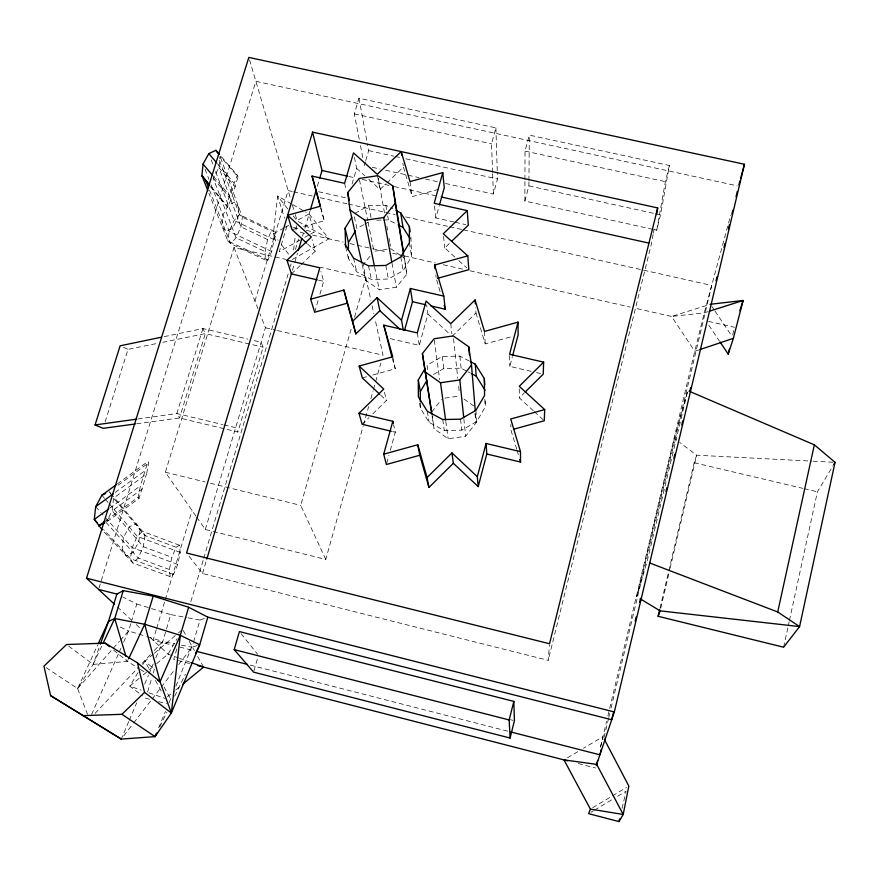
<?xml version="1.0" encoding="UTF-8"?>
<svg xmlns="http://www.w3.org/2000/svg" width="879" height="879" viewBox="0 0 879 879"><rect width="100%" height="100%" fill="white"/><g stroke="black" fill="none" stroke-linecap="round" stroke-linejoin="round"><path stroke-width="0.66" stroke-dasharray="4.39 3.3" d="M652.756 229.32L524.873 201.038L524.928 180.788M524.928 179.448L525.016 151.1L529.312 135.113L669.402 165.472L660.547 214.872L656.745 230.199L654.086 229.617M410.922 236.956L411.559 256.712L403.109 270.71L388.386 279.05L371.399 279.456L356.731 271.82L348.337 258.25L348.359 254.295M524.873 201.038L528.905 185.898L528.938 181.777M528.949 180.404L529.312 135.113M189.062 556.242L202.533 573.526L548.21 660.338L549.419 645.021M210.4 186.612L227.54 207.147L231.1 199.445L238.022 176.965L220.036 156.11L218.937 167.636L213.168 178.151L236.066 237.813L265.106 251.592L265.304 260.008L268.029 259.92L271.655 251.504L274.105 239.67L273.951 231.232L239.495 214.63L219.091 159.143M117.237 483.977L147.958 461.453L148.793 462.739L146.529 474.067L113.545 498.14L112.204 510.82L106.623 521.203M293.597 250.075L295.344 235.462M295.97 230.155L296.608 224.837M653.086 234.407L651.482 243.681L548.21 660.338M653.317 233.089L654.009 229.111M656.745 230.199L665.381 181.678L669.402 165.472M106.271 520.346L138.168 497.239L140.431 485.867L147.958 461.453M170.119 576.602L169.394 569.515L171.888 557.297L176.108 547.232L179.547 545.255L180.206 552.397L177.745 564.428L173.581 574.437L170.119 576.602L132.85 562.999L103.173 530.894M265.106 251.592L267.579 239.582L271.259 231.144L273.951 231.232M783.628 647.208L788.002 627.112M788.287 625.771L789.166 621.761M789.452 620.42L817.415 491.79L833.017 465.727M600.566 747.227L602.939 736.668L583.469 748.282M622.068 808.372L626.079 791.21L614.377 798.22M732.69 334.954L733.888 329.845M660.008 608.268L668.469 572.218M668.787 570.889L694.179 462.739L696.651 455.212L679.753 442.467M660.744 608.202L669.798 569.625M670.106 568.295L696.651 455.212L811.756 461.123M600.566 746.623L606.62 721.252M607.894 715.913L694.784 351.292L704.288 312.825L730.669 215.245M674.468 438.478L636.77 596.72L646.999 561.934L687.774 390.617L674.468 438.478L678.687 441.665M604.049 737.459L608.499 718.769M608.817 717.429L609.773 713.429M611.037 708.089L711.693 285.433L463.178 229.782M227.54 207.147L226.859 205.499L229.474 195.424L237.363 175.262L220.332 155.506M531.202 371.367L509.82 366.4L512.237 357.193M445.488 183.48L493.394 194.083L497.492 178.986L497.283 172.262M107.106 521.555L139.025 498.448L146.529 474.067M492.592 172.339L491.537 143.804L495.899 127.873L358.962 98.195L354.336 113.918L359.445 140.387M386.76 463.211L388.903 455.454M390.331 450.29L395.319 432.193L393.649 424.931M390.375 338.646L419.294 345.37L427.93 314.089L426.645 304.98M454.025 222.002L435.852 217.948L439.148 206.136M196.742 517.215L205.323 529.521L325.746 559.407L363.093 426.359M363.466 425.051L368.642 406.603M370.861 398.703L373.081 390.803M373.443 389.485L375.289 382.892M375.663 381.574L380.838 363.137M325.746 559.407L300.728 505.37L351.556 327.691M354.567 317.165L365.862 277.687L320.571 267.326M253.965 670.853L258.052 656.547M364.313 165.538L365.389 161.813M365.752 160.571L368.642 150.628L367.4 143.903M314.682 312.21L318.429 299.343M319.934 294.19L323.681 281.324L320.901 271.479M352.083 183.975L356.643 168.361L354.281 156.759M175.866 686.257L193.138 643.34M193.523 642.044L200.005 620.069L205.587 617.992M205.323 529.521L265.414 327.757L259.942 313.781M136.619 423.788L179.536 417.986L237.901 432.05L263.129 347.194L261.107 342.228L253.163 340.36M176.822 648.9L173.701 659.415L189.611 663.513M190.864 601.599L203.346 559.56M203.741 558.242L288.784 271.809M290.345 266.546L291.125 263.92M295.421 249.471L298.541 238.956M202.533 573.526L206.422 560.395M292.432 270.282L294.377 263.711M294.773 262.403L297.498 253.207M302.552 236.143L303.332 233.517M304.892 228.265L309.946 211.202M317.341 186.26L319.286 179.701M147.606 691.96L151.748 678.116M153.254 673.072L154.385 669.293L144.903 661.184L153.287 654.119M155.836 657.756L162.758 641.494L170.79 614.608L186.733 617.585M156.242 629.738L153.089 640.22L173.042 645.329M156.638 628.419L164.9 600.906M165.296 599.599L192.051 510.501M254.965 301.068L288.147 190.589L292.158 191.49M123.609 642.164L128.576 630.968L130.916 623.255M131.312 621.969L136.772 603.983L122.73 596.984M195.962 516.094L165.362 472.221L234.001 247.537L285.939 259.415M98.986 588.117L255.877 81.329L737.217 185.81M105.128 421.854L128.015 349.37L157.352 343.392M87.526 714.44L77.627 688.576L93.163 664.381L99.92 645.45M158.681 727.812L165.45 711.441M169.098 702.629L171.174 697.585M128.719 721.582L121.269 739.096L132.916 723.966M129.246 720.33L136.695 702.815M144.672 684.038L148.397 675.281M148.925 674.028L153.177 664.019M91.625 714.385L120.852 648.394M46.191 667.666L77.627 688.576L97.624 645.065M68.661 646.12L93.163 664.381L102.48 644.56M159.802 726.834L166.944 712.144M174.69 696.223L185.403 674.182M419.492 403.109L420.393 408.153L429.161 422.414L444.302 430.479L461.761 430.15L476.781 421.491L485.307 406.867L485.197 399.198M156.66 663.656L168.032 654.13L177.064 638.813M138.036 672.545L129.795 686.169L142.541 695.838M142.848 664.59L144.903 661.184L150.166 670.809M133.751 722.89L151.221 700.189M152.056 699.102L160.374 688.29M161.209 687.213L174.525 669.919M178.679 664.513L191.996 647.219L197.127 645.604M432.149 416.536L434.094 428.732L448.169 438.786L465.661 436.237L476.253 422.59L475.473 413.218M431.688 412.053L441.467 399.549M362.137 264.315L365.686 280.225L379.299 289.762L396.363 287.246L406.812 274.149L404.098 255.547M369.938 256.294L363.499 264.293L365.686 280.225M77.627 688.576L119.478 641.252M120.39 640.22L128.576 630.968L146.299 636.418M95.064 713.374L137.366 668.447M142.068 663.458L150.529 654.47M154.297 650.482L162.758 641.494L174.712 643.835M533.3 410.68L519.313 397.868L524.104 393.122M362.126 424.282L368.927 417.635M372.817 413.833L386.419 400.538L384.343 391.616M452.147 336.294L475.978 313.001L475.605 307.782M454.795 257.009L444.774 247.955L450.652 242.263M291.432 273.929L300.036 265.722M300.992 264.81L315.33 251.13L312.089 239.637M368.828 179.371L380.003 189.457L385.859 183.865M386.837 182.942L403.439 167.098L412.13 196.61L441.697 188.469M154.33 653.229L177.382 633.792M178.426 632.913L181.568 630.265M139.102 678.379L129.795 686.169L141.211 690.125M143.233 674.907L155.627 664.524M167.384 696.794L174.624 690.861M175.657 690.015L179.788 686.62M118.05 485.263L148.793 462.739M115.204 492.438L144.497 471.023M109.677 508.249L140.431 485.867M142.486 488.834L112.204 510.82L143.266 546.683L171.888 557.297M592.721 807.713L611.355 796.539M612.52 795.847L626.507 787.463M590.974 812.262L593.314 810.856M594.479 810.152L613.212 798.923M567.427 757.841L577.745 751.699M469.364 361.071L459.893 356.105L442.258 356.478L427.051 365.181L428.073 371.795M433.479 374.465L443.807 368.543L461.101 368.18L466.903 371.235M292.476 259.371L328.944 238.835L309.001 213.883L305.518 211.894M363.675 224.749L356.929 228.54L354.05 215.399M364.796 224.112L368.169 222.211M284.049 227.881L273.358 233.88L276.731 244.054M285.236 227.211L288.806 225.211M300.146 239.956L279.269 251.691L286.961 225.991L292.114 227.167M304.782 237.341L309.419 234.737M310.584 234.089L314.056 232.133L309.001 213.883L297.113 220.552L294.707 212.795M354.907 213.443L368.653 205.708L385.826 205.268L392.693 208.784M698.64 349.996L694.784 351.292L671.578 316.462L635.539 308.298M708.166 311.584L704.288 312.825L671.578 316.462L710.397 304.266M362.291 377.915L367.565 376.454M372.839 375.003L395.253 368.806L393.045 358.105M475.978 313.001L485.219 343.931L511.545 336.657M292.07 229.65L298.508 227.87M303.662 226.452L324.263 220.783L320.824 207.543M164.175 336.635L202.884 328.57L247.878 339.118M162.681 342.305L205.345 333.613L263.129 347.194M444.961 398.121L459.673 395.968M137.97 418.964L176.844 413.537L222.585 424.546M93.163 664.381L127.466 661.393L139.102 668.655M376.728 220.179L381.904 220.047M383.2 220.014L388.386 219.882L396.912 224.255M813.13 461.2L835.05 462.332M188.051 617.838L200.005 620.069M181.36 645.131L191.996 647.219M354.336 113.918L491.537 143.804M525.016 151.1L665.381 181.678M368.642 150.628L393.88 156.187M395.209 156.473L400.527 157.649M405.834 158.813L497.492 178.986M528.905 185.898L653.899 213.399M655.229 213.696L660.547 214.872M372.289 167.296L380.277 169.065M385.595 170.24L418.865 177.602M425.524 179.074L438.83 182.019M348.798 176.459L355.501 177.943M362.192 179.426L388.979 185.381M394.341 186.568L437.193 196.083M318.637 191.743L346.579 197.984M455.322 222.299L465.705 224.617M293.487 191.787L312.199 195.973M320.209 197.775L346.93 203.752M348.271 204.049L384.343 212.136M385.683 212.432L395.034 214.531M405.724 216.915L448.477 226.496M449.817 226.793L461.838 229.485M293.41 227.452L298.574 228.628M306.31 230.375L314.056 232.133M708.43 321.395L734.481 327.285M304.497 233.298L300.486 232.386L299.717 229.771M312.506 235.111L343.206 242.066M349.886 243.582L371.235 248.416M372.575 248.724L387.254 252.042M392.594 253.251L403.274 255.679M404.615 255.976L435.314 262.931M443.324 264.744L463.343 269.282M470.012 270.798L630.199 307.09M318.528 280.148L323.681 281.324M536.553 372.608L540.552 373.531M265.414 327.757L276.105 330.262M277.445 330.57L383.057 355.237L375.047 319.132M694.179 462.739L802.846 488.361M804.164 488.669L817.415 491.79M392.66 431.567L395.319 432.193M223.892 424.865L235.649 427.688L237.901 432.05M165.362 472.221L205.17 481.967M210.477 483.274L300.728 505.37M510.446 719.692L513.094 720.373M179.69 647.032L194.314 650.79M250.174 665.117L508.15 731.284M578.239 763.554L595.479 767.993M149.617 699.277L145.716 698.256L143.596 696.651M158.725 701.651L166.527 703.683M147.562 636.814L162.758 641.494M136.772 603.983L170.79 614.608M148.826 692.773L165.307 698.497M168.032 654.13L178.184 657.844M179.459 658.305L189.611 662.008M169.394 569.515L138.201 558.066L105.996 522.346M173.581 574.437L130.389 558.626L103.579 529.51M177.745 564.428L132.213 547.606L101.931 513.721M176.108 547.232L145.057 535.608L113.545 498.14M180.206 552.397L137.223 536.355L108.908 503.425M179.547 545.255L142.541 531.366L111.853 494.789M123.521 347.337L128.015 349.37M268.029 259.92L227.815 240.923L208.905 193.248M265.304 260.008L230.617 243.637L227.815 240.923L229.254 231.342L234.078 220.486L239.495 214.63L242.362 217.223L271.259 231.144M120.302 627.046L128.576 630.968M271.655 251.504L229.254 231.342L210.993 184.469M274.105 239.67L234.078 220.486L215.465 171.207M267.579 239.582L240.956 226.848L218.937 167.636L235.429 186.963M468.067 371.839L470.386 373.059M328.944 238.835L297.091 220.86L292.861 215.454M291.575 203.95L277.632 196.006L273.358 233.88L278.138 240.253M292.74 204.609L304.354 211.235M140.266 669.38L146.09 673.006M400.341 255.328L390.924 248.79L373.96 251.295L368.048 222.156M401.384 256.053L404.527 258.228M464.002 399.033L473.737 405.911M113.644 650.097L127.466 661.393L126.697 658.8M356.643 168.361L364.763 175.701M458.805 260.634L466.826 267.875M427.93 314.089L450.136 334.438M534.289 411.592L543.277 419.832M307.584 243.977L315.33 251.13M117.412 606.971L131.29 619.893M136.245 624.519L140.211 628.21M150.122 637.44L168.79 654.844M380.629 395.111L386.419 400.538M95.668 506.722L101.03 512.721M101.865 495.251L104.513 498.316M105.392 499.338L108.029 502.403M217.443 163.703L233.836 182.876M213.619 176.624L229.474 195.424M213.168 178.151L231.1 199.445M109.26 491.702L110.985 493.756M211.389 186.963L226.859 205.499M241.077 633.627L257.591 654.218M287.785 208.971L277.632 196.006L284.521 218.168M281.324 244.505L290.883 257.239M138.168 497.239L139.025 498.448M711.924 306.54L714.22 309.946M714.99 311.078L731.822 336.064M708.815 325.241L719.253 340.799M109.974 492.767L112.116 495.987M183.272 630.562L186.546 636.451M189.172 641.165L194.413 650.603M197.687 656.492L203.587 667.106M164.032 686.917L171.108 699.838M155.44 680.445L161.362 691.279M209.565 190.227L230.617 243.637L236.066 237.813L240.956 226.848L242.362 217.223L220.036 156.11M234.001 247.537L257.954 308.694M205.038 169.175L209.004 179.371M237.363 175.262L238.022 176.965M211.191 159.89L213.092 164.922M516.698 449.224L510.952 429.985L510.831 424.491M517.083 450.509L518.621 455.641M249.559 59.937L290.85 199.731M292.388 204.961L294.322 211.487M436.654 279.94L440.786 293.949M392.32 358.445L395.253 368.806M320.659 207.905L324.263 220.783M345.601 246.845L348.337 258.25M353.534 258.107L356.731 271.82M344.59 183.326L345.974 189.556M365.862 277.687L370.905 300.409M372.081 305.76L373.861 313.781M368.477 265.865L371.399 279.456M374.608 267.051L379.299 289.762M359.456 179.777L367.785 220.838M368.653 205.708L371.015 217.662M360.467 145.683L363.027 158.923M385.804 265.447L388.386 279.05M358.962 98.195L367.147 142.563M391.99 263.107L396.363 287.246M378.311 178.338L384.497 212.894M386.881 226.189L387.595 230.177M389.012 238.154L389.727 242.143M389.968 243.472L390.441 246.131M377.509 175.591L380.003 189.457M385.826 205.268L386.76 210.575M387.683 215.893L388.386 219.882M400.802 256.954L403.109 270.71M427.315 411.317L429.161 422.414M417.283 332.899L419.294 345.37M403.758 255.426L406.812 274.149M409.416 242.714L411.559 256.712M474.902 413.613L476.253 422.59M402.879 163.219L403.252 165.801M431.875 413.339L434.094 428.732M442.752 419.536L444.302 430.479M410.021 181.579L412.13 196.61M445.796 421.448L448.169 438.786M434.281 340.107L439.676 379.497M442.258 356.478L443.807 368.543M435.83 274.94L436.127 277.423M434.49 205.939L435.852 217.948M460.552 419.184L461.761 430.15M450.773 323.648L451.872 333.756M443.543 236.363L444.774 247.955M453.542 338.668L457.772 378.234M458.651 386.419L459.234 391.88M463.848 418.811L465.661 436.237M459.893 356.105L461.101 368.18M475.869 410.361L476.781 421.491M484.812 399.275L485.307 406.867M484.494 331.416L485.219 343.931M492.636 173.701L493.394 194.083M495.899 127.873L497.239 170.911M509.6 355.61L509.82 366.4M519.269 388.87L519.313 397.868M420.36 403.054L420.393 408.153M238.824 207.532L237.824 218.421L232.441 228.353L225.826 231.474L221.871 225.947L222.903 215.036L228.287 205.148L234.869 202.038L238.824 207.532M140.069 529.674L138.86 541.596L133.103 552.419L126.169 555.759L122.137 549.661L123.379 537.728L129.136 526.95L136.047 523.631L140.069 529.674M145.057 535.608L143.266 546.683L138.201 558.066L132.85 562.999L130.389 558.626L132.213 547.606L137.223 536.355L142.541 531.366L145.057 535.608M202.884 328.57L176.844 413.537L179.536 417.986L205.345 333.613L202.884 328.57"/><path stroke-width="1.32" d="M345.601 246.845L345.095 228.199L351.765 217.344M348.381 250.328L348.436 242.417L345.095 228.199M391.946 357.149L383.782 325.142L417.283 332.899L426.095 301.068L450.773 323.648L475.067 299.948L484.494 331.416L518.028 322.153L509.567 354.27L543.64 362.148L543.233 374.157L525.06 392.177M543.64 362.148L519.247 386.299L544.705 409.581L544.277 420.744L513.512 429.271M219.431 154.473L215.849 150.309L208.817 153.605L203.049 164.087L201.928 175.635L207.905 190.732M116.138 484.79L101.865 495.251L95.668 506.722L94.295 519.434L102.25 529.905M188.655 607.246L207.818 617.168L199.687 644.801L171.328 713.045L160.066 681.73L137.465 662.854L105.139 643.142L66.529 644.527L43.95 666.183L50.608 695.619L121.269 739.096L155.045 736.624L171.328 713.045L180.316 635.308L188.655 607.246L153.199 596.105L123.258 590.655L116.885 594.072L98.58 589.424M656.547 214.553L657.701 207.927L312.55 132.125L186.546 553.001L549.518 643.747L657.701 207.927M689.026 391.155L814.361 444.829L835.05 462.332L799.582 626.595L783.628 647.208L658.118 616.289L659.689 609.608M640.275 598.841L660.118 610.861L799.582 626.595L777.717 611.982L814.361 444.829M596.698 764.378L563.988 759.895L590.391 809.119L588.633 813.668L618.992 821.579L623.2 814.459L596.698 764.378L597.588 760.412M618.992 821.579L619.607 818.931M720 341.909L728.208 354.127L729.405 349.018M601.181 749.479L599.907 754.819L510.809 731.965M613.3 713.078L611.707 719.747L207.818 617.168M635.176 621.024L636.132 617.025M639.615 602.346L640.571 598.346M665.941 491.614L666.886 487.614M673.863 458.267L674.819 454.267M681.796 424.909L682.741 420.909M689.718 391.562L690.674 387.551M716.044 280.83L716.989 276.83M723.966 247.471L724.922 243.472M728.405 228.793L729.361 224.793M731.899 214.124L732.844 210.114M736.02 196.775L737.283 191.446M596.281 765.598L614.333 711.957L744.458 164.263L248.823 57.421L86.527 578.195L114.435 604.203M510.084 738.041L509.172 719.945L513.83 701.387L239.418 631.572L234.199 649.625L253.591 672.149L510.084 738.041L514.424 720.714L513.83 701.387M728.208 354.127L733.361 338.338L743.118 300.486L710.397 304.266M453.333 463.277L428.941 487.46L427.073 477.561L451.96 452.927L453.333 463.277L478.209 486.603L477.319 476.671L486.065 443.466L520.489 451.652L520.533 462.057L486.779 454.003L486.065 443.466M478.209 486.603L486.779 454.003M512.589 355.874L518.116 334.844L518.028 322.153M738.898 184.821L739.942 180.964M740.634 178.393L744.458 164.263M383.705 454.19L417.756 444.752L419.799 455.245L386.397 464.497L383.705 454.19L392.814 421.294L358.962 413.251L362.126 424.282L391.342 431.248M403.362 330.328L401.516 320.187L410.372 288.488L443.785 296.124L445.279 309.232L430.864 305.925M320.297 206.609L312.056 176.086L344.59 183.326L353.501 152.902L377.289 174.328L401.187 151.584L410.021 181.579L442.774 172.581L434.193 203.269L467.254 210.63L468.298 225.2L451.63 241.318M404.549 330.262L412.504 301.717L410.372 288.488M439.511 204.818L444.269 187.765L442.774 172.581M310.661 299.201L343.898 290.037L347.282 303.211L314.682 312.21L310.661 299.201L319.857 267.787L286.993 260.272L291.432 273.929L317.231 279.852M206.807 559.088L291.652 272.908M298.278 250.581L301.772 238.769M310.342 209.894L316.176 190.194M319.681 178.382L322.011 170.504L312.55 132.125M128.609 658.92L144.683 624.266L153.199 596.105M116.885 594.072L108.48 621.453L100.371 644.186M103.063 643.318L114.72 618.53L123.258 590.655M135.278 423.975L103.096 428.326L95.064 424.942L120.137 345.81L161.505 337.184M739.832 310.694L743.118 300.486L709.463 311.177M658.118 616.289L660.118 610.861M82.912 715.649L121.95 714.308L155.045 736.624L156.077 734.108M157.737 680.269L160.066 681.73L180.316 635.308L199.687 644.801L195.523 653.372M98.195 643.824L108.48 621.453L114.72 618.53L144.683 624.266L180.316 635.308M155.045 736.624L156.825 732.954M470.551 361.687L475.286 364.17L484.329 378.563L484.571 395.473L475.869 410.361L460.552 419.184L442.752 419.536L427.315 411.317L418.371 396.814L418.305 379.926L425.029 368.587M420.36 401.78L420.316 391.573L426.908 380.431M833.699 464.595L835.05 462.332M348.436 242.417L355.512 230.858M425.018 371.806L440.522 382.761L459.805 379.948L471.496 365.005L468.738 346.776L453.256 335.932L434.094 338.745L422.392 353.567L431.721 413.822M350.018 209.949L364.961 220.288L383.738 217.509L395.253 203.236L392.77 185.908L377.838 175.679L359.181 178.459L347.666 192.611L350.018 209.949L361.84 262.986M358.962 413.251L383.738 389.067L359.159 366.049L392.759 356.764L383.782 325.142M121.95 714.308L144.552 692.355L137.465 662.854M355.863 333.921L379.849 310.726L377.091 297.662L352.622 321.285L355.863 333.921L347.282 303.211M467.254 210.63L443.269 233.781L467.793 255.877L468.826 269.688L437.588 278.302M286.993 260.272L311.364 237.077L287.664 215.245L320.472 206.213L312.056 176.086M182.898 684.071L203.587 667.106L190.886 662.469M95.668 506.722L113.028 494.031M108.578 509.04L94.295 519.434L97.086 522.456M105.172 521.148L98.58 525.928L104.766 522.95M101.865 495.251L105.568 493.471M699.926 349.567L733.361 338.338M544.705 409.581L510.721 418.997L520.489 451.652M435.072 268.743L434.611 265.029L467.793 255.877M95.064 424.942L136.619 419.151M590.391 809.119L623.2 814.459L628.837 786.068L604.203 739.074M322.011 170.504L347.458 176.163M441.214 196.984L648.801 243.076M412.504 301.717L425.612 304.716M86.527 578.195L614.333 711.957M234.199 649.625L509.172 719.945M196.973 651.471L247.515 664.436M197.577 665.557L567.625 760.829M649.57 562.923L777.717 611.982M396.132 210.542L400.714 212.883L409.372 226.573L410.141 231.759M398.132 224.881L403.011 227.386L410.086 238.605M471.551 373.674L476.198 376.113L485.065 390.254M50.608 695.619L121.269 739.096M144.552 692.355L171.328 713.045M105.139 643.142L109.392 646.614M377.091 297.662L401.516 320.187M306.606 243.076L292.07 229.65L287.664 215.245M379.849 310.726L399.835 329.175M451.96 452.927L477.319 476.671M379.662 394.199L362.291 377.915L359.159 366.049M208.817 153.605L216.586 162.692M203.049 164.087L212.74 175.569M209.663 184.898L201.928 175.635L209.543 185.579M215.849 150.309L217.937 153.21M344.986 244.307L353.534 258.107L368.477 265.865L385.804 265.447L400.802 256.954L409.416 242.714L409.372 226.573M206.115 181.47L208.576 187.721M519.764 459.486L520.533 462.057M114.72 618.53L125.917 656.195M434.611 265.029L443.785 296.124M444.159 305.409L445.279 309.232M417.756 444.752L427.073 477.561M419.799 455.245L428.941 487.46M343.898 290.037L352.622 321.285M144.683 624.266L160.066 681.73M392.814 421.294L393.363 423.722M347.666 192.611L349.424 200.577M364.961 220.288L374.333 265.711M383.738 217.509L391.748 261.766M418.305 379.926L420.316 391.573M392.77 185.908L403.439 251.537M395.253 203.236L403.538 254.086M422.392 353.567L431.688 412.053M400.714 212.883L403.011 227.386M401.187 151.584L401.747 155.462M440.522 382.761L445.62 420.107M459.805 379.948L463.705 417.47M468.738 346.776L469.419 354.841M471.496 365.005L475.253 410.537M475.286 364.17L476.198 376.113M475.067 299.948L475.341 303.859M484.329 378.563L484.747 385.057"/></g></svg>
